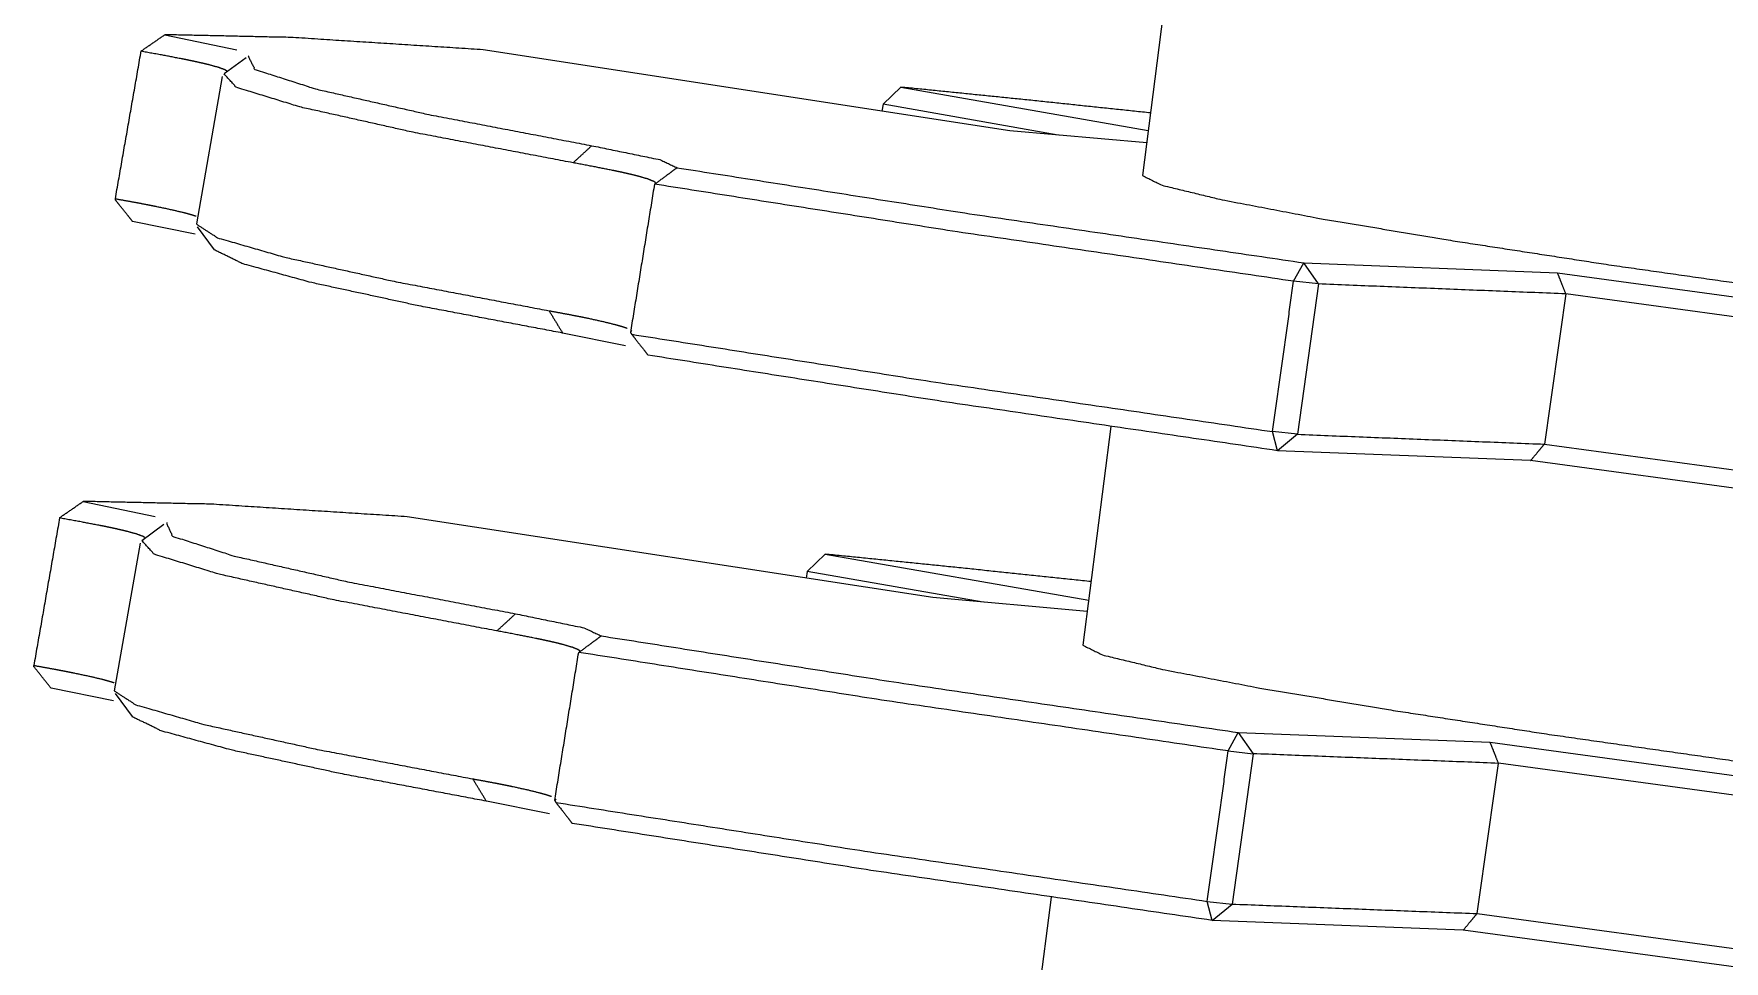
# Paper-space layout 'A3_1' of a CAD drawing. Header units: millimetres. Extents: x 0 to 420, y 0 to 297.
# Drawn here: x 303.15 to 312.07, y 56.6 to 61.49 of the extents above; entities that cross this region are included whole.
import ezdxf

# ---------------------------------------------------------------- set-up
doc = ezdxf.new("R2010")
doc.units = ezdxf.units.MM
doc.layers.add('170', color=7, linetype='Continuous', true_color=0xffffff)

psp = doc.layouts.new('A3_1')

# ---------------------------------------------------------------- linework, layer by layer
at = {"layer": '170', "color": 155, "linetype": 'Continuous', "lineweight": 13}
for p, q in [((309.1496, 61.9046), (309.0026, 60.7455)), ((303.8428, 61.4891), (304.2221, 61.4092)), ((304.2864, 61.3758), (304.2833, 61.3741)), ((308.3025, 60.9826), (305.5221, 61.4097)), ((304.2718, 61.3676), (304.1554, 61.2819)), ((304.1461, 61.2691), (304.009, 60.4905)), ((307.633, 61.1219), (307.7276, 61.2125)), ((307.7276, 61.2125), (309.0328, 60.9839)), ((307.633, 61.1219), (307.6272, 61.0863)), ((308.5567, 60.9599), (307.633, 61.1219)), ((309.0245, 60.918), (308.3025, 60.9826)), ((304.0035, 60.4373), (303.6728, 60.5041)), ((304.0135, 60.4759), (304.1036, 60.3539)), ((309.7996, 60.1882), (309.8529, 60.2856)), ((309.8529, 60.2856), (311.1924, 60.2324)), ((309.9305, 60.1737), (309.8529, 60.2856)), ((311.1924, 60.2324), (313.2711, 59.9492)), ((309.9305, 60.1737), (309.7996, 60.1882)), ((309.9305, 60.1737), (309.8201, 59.3804)), ((312.9671, 59.886), (311.2365, 60.1218)), ((306.2739, 59.848), (305.9421, 59.9148)), ((306.3055, 59.9279), (306.3, 59.9181)), ((308.8345, 59.4212), (308.6881, 58.267)), ((309.8201, 59.3804), (309.6891, 59.3947)), ((309.7145, 59.2941), (309.6891, 59.3947)), ((309.8201, 59.3804), (309.7145, 59.2941)), ((311.1229, 59.3287), (312.6902, 59.1152)), ((311.0507, 59.2414), (309.7145, 59.2941)), ((312.6769, 59.0199), (311.0507, 59.2414)), ((303.4124, 59.0264), (303.7909, 58.9464)), ((303.8382, 58.9044), (303.7218, 58.8187)), ((303.8544, 58.9133), (303.851, 58.9115)), ((307.8954, 58.5186), (305.1215, 58.9453)), ((303.7124, 58.8058), (303.5753, 58.0272)), ((307.2329, 58.6573), (307.3275, 58.7479)), ((307.3275, 58.7479), (308.7182, 58.5048)), ((307.2329, 58.6573), (307.2271, 58.6214)), ((308.1613, 58.4948), (307.2329, 58.6573)), ((308.7108, 58.4457), (307.8954, 58.5186)), ((303.5726, 57.9746), (303.2423, 58.0413)), ((303.5799, 58.0124), (303.67, 57.8904)), ((309.4548, 57.7093), (309.5078, 57.8067)), ((309.5078, 57.8067), (310.837, 57.755)), ((309.5078, 57.8067), (309.5855, 57.6948)), ((310.837, 57.755), (312.9379, 57.4688)), ((309.4548, 57.7093), (309.5855, 57.6948)), ((309.5855, 57.6948), (309.4751, 56.9015)), ((312.6249, 57.4068), (310.8814, 57.6443)), ((305.9055, 57.4572), (305.9003, 57.4473)), ((305.8728, 57.3774), (305.5397, 57.4444)), ((308.5194, 56.9379), (308.3736, 55.7885)), ((309.3444, 56.9158), (309.4751, 56.9015)), ((309.3694, 56.8152), (309.3444, 56.9158)), ((309.3694, 56.8152), (309.4751, 56.9015)), ((310.7678, 56.8513), (312.3458, 56.6363)), ((310.6953, 56.764), (309.3694, 56.8152)), ((312.3325, 56.5409), (310.6953, 56.764))]:
    psp.add_line(p, q, dxfattribs=at)
for points, knots in [([(303.718, 61.4031), (303.7803, 61.4461), (303.8427, 61.4891)], [0, 0, 0.499942, 1, 1]), ([(305.5221, 61.4097), (304.5062, 61.4748), (303.8427, 61.4892)], [0, 0, 0.605368, 1, 1]), ([(304.1694, 61.2977), (304.1667, 61.2998), (304.1628, 61.3022), (304.1577, 61.3048), (304.1266, 61.3163), (304.0784, 61.3298), (304.0478, 61.3372), (304.0129, 61.3451), (303.9938, 61.3492), (303.9736, 61.3534), (303.9524, 61.3578), (303.9302, 61.3622), (303.8317, 61.381), (303.7175, 61.4017)], [0, 0, 0.007249, 0.017225, 0.029438, 0.100728, 0.208502, 0.276164, 0.353142, 0.395166, 0.439503, 0.486064, 0.534758, 0.750526, 1, 1]), ([(304.2833, 61.3741), (304.3177, 61.3062), (304.6385, 61.2031), (305.2367, 61.0677), (306.0957, 60.9036)], [0, 0, 0.040052, 0.217273, 0.539917, 1, 1]), ([(305.9975, 60.8133), (305.1531, 60.9742), (304.5554, 61.1081), (304.2199, 61.2116), (304.1554, 61.2819)], [0, 0, 0.448041, 0.76729, 0.950255, 1, 1]), ([(309.0445, 61.0764), (308.3704, 61.1473), (307.7276, 61.2125)], [0, 0, 0.512028, 1, 1]), ([(306.0957, 60.9036), (306.4545, 60.83), (306.5462, 60.7874)], [0, 0, 0.783643, 1, 1]), ([(306.4263, 60.6986), (306.432, 60.7018), (306.4333, 60.7057), (306.4323, 60.7079), (306.4301, 60.7102), (306.4268, 60.7127), (306.4224, 60.7153), (306.3941, 60.727), (306.3484, 60.7405), (306.3192, 60.748), (306.2856, 60.7559), (306.2671, 60.7601), (306.2476, 60.7643), (306.227, 60.7687), (306.2054, 60.7732), (306.1093, 60.7923), (305.9975, 60.8133)], [0, 0, 0.014239, 0.023081, 0.028302, 0.035192, 0.044086, 0.055076, 0.121449, 0.224408, 0.289758, 0.364425, 0.405356, 0.448658, 0.49415, 0.541834, 0.753779, 1, 1]), ([(306.5462, 60.7874), (306.5166, 60.7655), (306.487, 60.7435), (306.4277, 60.6998)], [0, 0, 0.249799, 0.499741, 1, 1]), ([(306.5461, 60.7874), (308.0901, 60.5445), (309.8529, 60.2856)], [0, 0, 0.467292, 1, 1]), ([(309.7996, 60.1882), (307.9998, 60.4526), (306.427, 60.7004)], [0, 0, 0.533242, 1, 1]), ([(309.0026, 60.7455), (309.1063, 60.6945), (309.4222, 60.6182), (309.9366, 60.52), (310.627, 60.4041), (311.4631, 60.2756), (312.4084, 60.1402), (313.4217, 60.0037), (314.4587, 59.8722), (315.4739, 59.7513), (316.4232, 59.6463), (317.2649, 59.5619), (317.9623, 59.5017), (318.4849, 59.4683), (318.8099, 59.4633), (318.923, 59.4868)], [0, 0, 0.011533, 0.043969, 0.09623, 0.166087, 0.250505, 0.345811, 0.447845, 0.552156, 0.654191, 0.749496, 0.833916, 0.90377, 0.95603, 0.988465, 1, 1]), ([(303.5817, 60.6237), (303.6408, 60.6132), (303.696, 60.6031), (303.7474, 60.5933), (303.7947, 60.5838), (303.8765, 60.5665), (303.9417, 60.5511), (303.968, 60.5442), (303.9901, 60.5378), (304.0071, 60.5322)], [0, 0, 0.137739, 0.266715, 0.386827, 0.497578, 0.689763, 0.843463, 0.905992, 0.958921, 1, 1]), ([(303.5829, 60.6153), (303.5823, 60.6194), (303.5817, 60.6235)], [0, 0, 0.50017, 1, 1]), ([(303.6726, 60.5041), (303.6502, 60.532), (303.6053, 60.5875), (303.5829, 60.6153)], [0, 0, 0.250097, 0.750156, 1, 1]), ([(304.009, 60.4905), (304.1211, 60.4175), (304.4751, 60.3151), (305.0627, 60.1858), (305.8703, 60.0325)], [0, 0, 0.069462, 0.260768, 0.573167, 1, 1]), ([(305.9421, 59.9148), (305.184, 60.0582), (304.6179, 60.1808), (304.2553, 60.28), (304.1036, 60.3539)], [0, 0, 0.407064, 0.712676, 0.911015, 1, 1]), ([(311.2363, 60.1216), (311.2177, 60.1687), (311.2051, 60.2006), (311.1924, 60.2324)], [0, 0, 0.425012, 0.712506, 1, 1]), ([(305.8703, 60.0325), (305.9284, 60.022), (305.9825, 60.0119), (306.0328, 60.002), (306.079, 59.9925), (306.1585, 59.9749), (306.2212, 59.9594), (306.2464, 59.9524), (306.2672, 59.9459), (306.283, 59.9403)], [0, 0, 0.139362, 0.269578, 0.390685, 0.502029, 0.694493, 0.847217, 0.908825, 0.960478, 1, 1]), ([(306.3065, 59.9083), (307.8844, 59.6598), (309.6891, 59.3947)], [0, 0, 0.466854, 1, 1]), ([(306.3065, 59.9083), (306.3281, 59.8808), (306.3711, 59.8257), (306.3926, 59.7981)], [0, 0, 0.250191, 0.750205, 1, 1]), ([(309.7145, 59.2941), (307.9438, 59.5541), (306.3926, 59.7981)], [0, 0, 0.532638, 1, 1]), ([(311.0507, 59.2414), (311.0665, 59.2605), (311.0925, 59.2919), (311.1128, 59.3164), (311.123, 59.3287)], [0, 0, 0.218915, 0.578398, 0.859466, 1, 1]), ([(303.2875, 58.9404), (303.3499, 58.9833), (303.4122, 59.0264)], [0, 0, 0.499886, 1, 1]), ([(305.1215, 58.9453), (304.0871, 59.0117), (303.4122, 59.0264)], [0, 0, 0.605625, 1, 1]), ([(303.7374, 58.8351), (303.7349, 58.8371), (303.7311, 58.8395), (303.7261, 58.8421), (303.6953, 58.8536), (303.6473, 58.867), (303.6168, 58.8744), (303.582, 58.8823), (303.563, 58.8864), (303.5428, 58.8907), (303.5217, 58.895), (303.4995, 58.8994), (303.4011, 58.9182), (303.2871, 58.939)], [0, 0, 0.006868, 0.016718, 0.028806, 0.099761, 0.207348, 0.27496, 0.351964, 0.393989, 0.438423, 0.485043, 0.533761, 0.749906, 1, 1]), ([(303.851, 58.9115), (303.8837, 58.8427), (304.2091, 58.738), (304.8179, 58.6002), (305.6933, 58.4333)], [0, 0, 0.03939, 0.216173, 0.539055, 1, 1]), ([(305.5951, 58.3429), (304.7366, 58.5063), (304.1288, 58.6423), (303.7876, 58.7473), (303.7218, 58.8187)], [0, 0, 0.447966, 0.767229, 0.950244, 1, 1]), ([(308.7307, 58.6028), (308.0116, 58.6786), (307.3275, 58.7479)], [0, 0, 0.512596, 1, 1]), ([(305.6933, 58.4333), (306.0536, 58.3594), (306.1464, 58.3167)], [0, 0, 0.782517, 1, 1]), ([(306.0265, 58.2279), (306.0322, 58.2311), (306.0333, 58.235), (306.0322, 58.2372), (306.03, 58.2395), (306.0266, 58.242), (306.0222, 58.2446), (305.9935, 58.2563), (305.9476, 58.2699), (305.9182, 58.2774), (305.8844, 58.2854), (305.8658, 58.2895), (305.8462, 58.2938), (305.8255, 58.2982), (305.8039, 58.3027), (305.7074, 58.3218), (305.5951, 58.3429)], [0, 0, 0.013999, 0.022761, 0.028035, 0.035, 0.043972, 0.055068, 0.121737, 0.224913, 0.290262, 0.365017, 0.405929, 0.449203, 0.494701, 0.542335, 0.754111, 1, 1]), ([(306.1464, 58.3166), (306.1168, 58.2947), (306.0872, 58.2728), (306.028, 58.229)], [0, 0, 0.24975, 0.499797, 1, 1]), ([(306.1463, 58.3167), (307.7155, 58.0698), (309.5078, 57.8067)], [0, 0, 0.467199, 1, 1]), ([(308.6881, 58.267), (308.7918, 58.216), (309.1078, 58.1397), (309.6221, 58.0415), (310.3125, 57.9256), (311.1486, 57.7971), (312.094, 57.6617), (313.1073, 57.5252), (314.1442, 57.3937), (315.1595, 57.2728), (316.1087, 57.1678), (316.9504, 57.0834), (317.6478, 57.0232), (318.1704, 56.9898), (318.4954, 56.9848), (318.6086, 57.0083)], [0, 0, 0.011535, 0.043971, 0.096232, 0.166087, 0.250507, 0.345813, 0.447847, 0.552158, 0.654191, 0.749496, 0.833916, 0.903772, 0.95603, 0.988467, 1, 1]), ([(309.4548, 57.7093), (307.6254, 57.9779), (306.0272, 58.2297)], [0, 0, 0.533326, 1, 1]), ([(303.1513, 58.1609), (303.2103, 58.1504), (303.2655, 58.1403), (303.2916, 58.1353), (303.3168, 58.1305), (303.3409, 58.1257), (303.364, 58.1211), (303.4457, 58.1037), (303.5106, 58.0884), (303.5368, 58.0815), (303.5588, 58.0751), (303.5755, 58.0696)], [0, 0, 0.138059, 0.267191, 0.328478, 0.387528, 0.444198, 0.498387, 0.690657, 0.844295, 0.906708, 0.959451, 1, 1]), ([(303.1524, 58.1525), (303.1519, 58.1567), (303.1513, 58.1608)], [0, 0, 0.500138, 1, 1]), ([(303.2422, 58.0414), (303.1973, 58.097), (303.1524, 58.1525)], [0, 0, 0.500109, 1, 1]), ([(303.5753, 58.0272), (303.6894, 57.9531), (304.0493, 57.8491), (304.6468, 57.7178), (305.468, 57.5621)], [0, 0, 0.069451, 0.26078, 0.573195, 1, 1]), ([(305.5397, 57.4444), (304.7687, 57.5901), (304.1929, 57.7146), (303.8241, 57.8154), (303.67, 57.8903)], [0, 0, 0.407086, 0.712738, 0.911085, 1, 1]), ([(310.8812, 57.6441), (310.8626, 57.6907), (310.8498, 57.7229), (310.837, 57.755)], [0, 0, 0.420248, 0.710092, 1, 1]), ([(305.468, 57.5621), (305.5262, 57.5516), (305.5806, 57.5414), (305.6063, 57.5364), (305.631, 57.5315), (305.6548, 57.5267), (305.6774, 57.522), (305.7573, 57.5044), (305.8204, 57.4888), (305.8457, 57.4818), (305.8667, 57.4753), (305.8825, 57.4697)], [0, 0, 0.13925, 0.269391, 0.331069, 0.390417, 0.447334, 0.501721, 0.694231, 0.847128, 0.90881, 0.960677, 1, 1]), ([(305.9068, 57.4376), (307.51, 57.1851), (309.3444, 56.9158)], [0, 0, 0.466766, 1, 1]), ([(305.9068, 57.4376), (305.9284, 57.41), (305.9714, 57.3549), (305.9928, 57.3274)], [0, 0, 0.250244, 0.750244, 1, 1]), ([(309.3694, 56.8152), (307.5693, 57.0794), (305.9928, 57.3273)], [0, 0, 0.532727, 1, 1]), ([(310.6953, 56.764), (310.727, 56.8022), (310.7474, 56.8267), (310.7678, 56.8512)], [0, 0, 0.437409, 0.718763, 1, 1])]:
    psp.add_open_spline(points, degree=1, knots=knots, dxfattribs=at)
for points in [[(303.5817, 60.6235), (303.718, 61.4033)], [(305.9975, 60.8133), (306.0957, 60.9036)], [(306.4265, 60.7001), (306.3, 59.9179)], [(309.6891, 59.3947), (309.7996, 60.1882)], [(311.2365, 60.1214), (309.9305, 60.1737)], [(311.2365, 60.1215), (311.1229, 59.3287)], [(305.8703, 60.0325), (305.9421, 59.9148)], [(306.3001, 59.9179), (306.3065, 59.9083)], [(309.8201, 59.3804), (311.1229, 59.3286)], [(303.2875, 58.9404), (303.1513, 58.1607)], [(305.5951, 58.3429), (305.6933, 58.4333)], [(305.9002, 57.4472), (306.0268, 58.2295)], [(309.3444, 56.9158), (309.4548, 57.7093)], [(310.8814, 57.644), (309.5855, 57.6948)], [(310.7677, 56.8512), (310.8814, 57.644)], [(305.5397, 57.4444), (305.468, 57.5621)], [(305.9004, 57.4472), (305.9068, 57.4376)], [(309.4751, 56.9015), (310.7677, 56.8512)]]:
    psp.add_open_spline(points, degree=1, dxfattribs=at)

doc.saveas('drawing.dxf')
